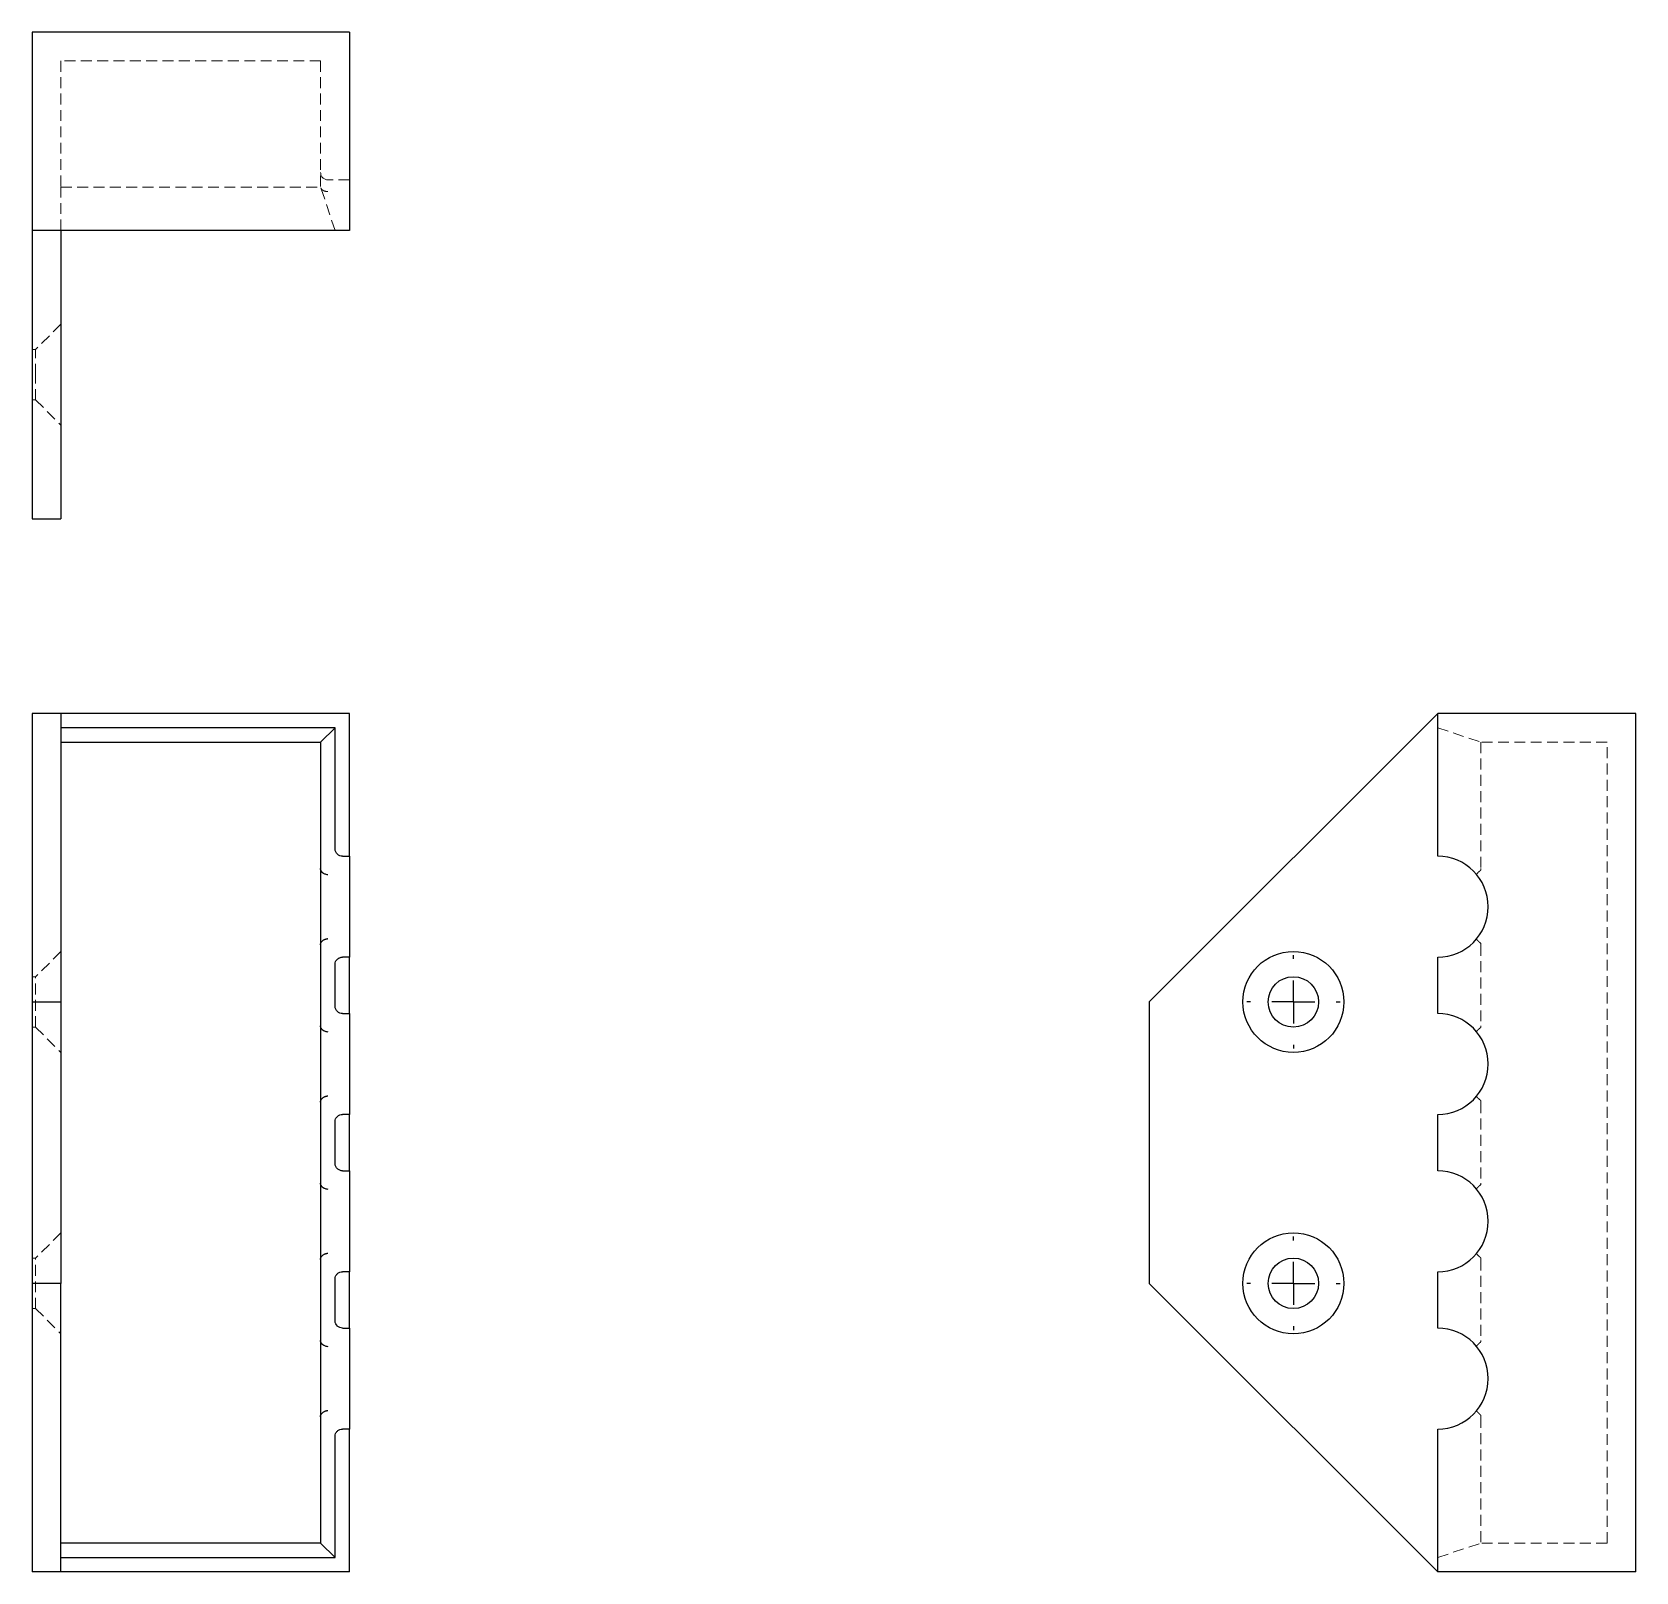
# Model space of a CAD drawing. Header units: millimetres. Extents: x 65 to 251, y 7 to 186.
import ezdxf

# ---------------------------------------------------------------- set-up
doc = ezdxf.new("R2010")
doc.units = ezdxf.units.MM
doc.linetypes.add('HIDDEN', pattern=[1.905, 1.27, -0.635])
doc.layers.add('10', color=7, linetype='Continuous')

# ---------------------------------------------------------------- blocks, each defined once
blk = doc.blocks.new('SW_CENTERMARKSYMBOL_0')
at = {"layer": '10', "color": 0}
for p, q in [((0, 5), (0, 5.44)), ((0, 0), (0, 2.5)), ((-5, 0), (-5.44, 0)), ((0, 0), (-2.5, 0)), ((0, 0), (0, -2.5)), ((0, 0), (2.5, 0)), ((5, 0), (5.44, 0)), ((0, -5), (0, -5.44))]:
    blk.add_line(p, q, dxfattribs=at)
blk = doc.blocks.new('SW_CENTERMARKSYMBOL_1')
at = {"layer": '10', "color": 0}
for p, q in [((0, 5), (0, 5.44)), ((0, 0), (0, 2.5)), ((-5, 0), (-5.44, 0)), ((0, 0), (-2.5, 0)), ((0, 0), (0, -2.5)), ((0, 0), (2.5, 0)), ((5, 0), (5.44, 0)), ((0, -5), (0, -5.44))]:
    blk.add_line(p, q, dxfattribs=at)

msp = doc.modelspace()

# ---------------------------------------------------------------- linework, layer by layer
at = {"color": 7, "linetype": 'Continuous', "lineweight": 25}
for p, q in [((64.51, 186.35), (64.51, 163.26)), ((101.49, 186.35), (64.51, 186.35)), ((101.49, 186.35), (101.49, 163.26)), ((67.87, 163.26), (64.51, 163.26)), ((64.51, 163.26), (64.51, 129.65)), ((101.49, 163.26), (67.87, 163.26)), ((67.87, 163.26), (67.87, 129.65)), ((64.51, 129.65), (67.87, 129.65)), ((67.87, 107), (64.51, 107)), ((64.51, 107), (64.51, 73.39)), ((67.87, 107), (67.87, 73.39)), ((101.49, 107), (67.87, 107)), ((101.49, 90.36), (101.49, 107)), ((228.26, 107), (194.65, 73.39)), ((251.35, 107), (228.26, 107)), ((228.26, 90.36), (228.26, 107)), ((251.35, 7), (251.35, 107)), ((99.81, 105.32), (67.87, 105.32)), ((99.81, 105.32), (98.13, 103.64)), ((99.81, 91.2), (99.81, 105.32)), ((67.87, 103.64), (98.13, 103.64)), ((98.13, 103.64), (98.13, 88.93)), ((100.69, 90.36), (101.49, 90.36)), ((101.49, 90.36), (101.49, 78.6)), ((98.13, 88.93), (98.13, 80.03)), ((98.13, 80.03), (98.13, 70.61)), ((101.49, 78.6), (100.69, 78.6)), ((101.49, 72.04), (101.49, 78.6)), ((228.26, 72.04), (228.26, 78.6)), ((99.81, 72.88), (99.81, 77.76)), ((64.51, 73.39), (64.51, 40.61)), ((64.51, 73.39), (67.87, 73.39)), ((67.87, 73.39), (67.87, 40.61)), ((194.65, 73.39), (194.65, 40.61)), ((100.69, 72.04), (101.49, 72.04)), ((101.49, 72.04), (101.49, 60.28)), ((98.13, 70.61), (98.13, 61.71)), ((98.13, 61.71), (98.13, 52.29)), ((101.49, 60.28), (100.69, 60.28)), ((101.49, 53.72), (101.49, 60.28)), ((228.26, 53.72), (228.26, 60.28)), ((99.81, 54.56), (99.81, 59.44)), ((100.69, 53.72), (101.49, 53.72)), ((101.49, 53.72), (101.49, 41.96)), ((98.13, 52.29), (98.13, 43.39)), ((98.13, 43.39), (98.13, 33.97)), ((99.81, 36.24), (99.81, 41.12)), ((101.49, 41.96), (100.69, 41.96)), ((101.49, 35.4), (101.49, 41.96)), ((228.26, 35.4), (228.26, 41.96)), ((67.87, 40.61), (64.51, 40.61)), ((64.51, 40.61), (64.51, 7)), ((67.87, 7), (67.87, 40.61)), ((228.26, 7), (194.65, 40.61)), ((98.13, 33.97), (98.13, 25.07)), ((100.69, 35.4), (101.49, 35.4)), ((101.49, 35.4), (101.49, 23.64)), ((98.13, 25.07), (98.13, 10.36)), ((99.81, 8.68), (99.81, 22.8)), ((101.49, 23.64), (100.69, 23.64)), ((101.49, 7), (101.49, 23.64)), ((228.26, 7), (228.26, 23.64)), ((98.13, 10.36), (67.87, 10.36)), ((99.81, 8.68), (98.13, 10.36)), ((67.87, 8.68), (99.81, 8.68)), ((67.87, 7), (64.51, 7)), ((101.49, 7), (67.87, 7)), ((251.35, 7), (228.26, 7))]:
    msp.add_line(p, q, dxfattribs=at)
at = {"color": 7, "linetype": 'HIDDEN', "lineweight": 18}
for p, q in [((98.13, 182.99), (67.87, 182.99)), ((67.87, 182.99), (67.87, 168.3)), ((98.13, 182.99), (98.13, 168.3)), ((67.87, 163.26), (67.87, 168.3)), ((67.87, 168.3), (98.13, 168.3)), ((99.81, 163.26), (98.13, 168.3)), ((101.49, 169.14), (98.97, 169.14)), ((67.87, 152.34), (64.93, 149.39)), ((64.93, 149.39), (64.51, 149.39)), ((64.93, 146.45), (64.93, 149.39)), ((64.93, 143.51), (64.93, 146.45)), ((64.51, 143.51), (64.93, 143.51)), ((64.93, 143.51), (67.87, 140.57)), ((228.26, 105.32), (233.3, 103.64)), ((233.3, 103.64), (233.3, 88.93)), ((247.99, 103.64), (233.3, 103.64)), ((247.99, 10.36), (247.99, 103.64)), ((67.87, 79.27), (64.93, 76.33)), ((233.3, 80.03), (233.3, 70.61)), ((64.93, 76.33), (64.51, 76.33)), ((64.93, 70.45), (64.93, 76.33)), ((64.51, 70.45), (64.93, 70.45)), ((64.93, 70.45), (67.87, 67.5)), ((233.3, 61.71), (233.3, 52.29)), ((67.87, 46.5), (64.93, 43.55)), ((64.93, 43.55), (64.51, 43.55)), ((64.93, 37.67), (64.93, 43.55)), ((233.3, 43.39), (233.3, 33.97)), ((64.51, 37.67), (64.93, 37.67)), ((64.93, 37.67), (67.87, 34.73)), ((233.3, 25.07), (233.3, 10.36)), ((228.26, 8.68), (233.3, 10.36)), ((247.99, 10.36), (233.3, 10.36))]:
    msp.add_line(p, q, dxfattribs=at)
at = {"color": 7, "linetype": 'Continuous', "lineweight": 25}
for centre, radius in [((211.45, 73.39), 5.88), ((211.45, 73.39), 2.94), ((211.45, 40.61), 5.88), ((211.45, 40.61), 2.94)]:
    msp.add_circle(centre, radius, dxfattribs=at)
at = {"color": 7, "linetype": 'HIDDEN', "lineweight": 18}
msp.add_arc((98.97, 169.98), 0.84, 180, 270, dxfattribs=at)
at = {"color": 7, "linetype": 'Continuous', "lineweight": 25}
for centre in [(228.26, 84.48), (228.26, 66.16), (228.26, 47.84), (228.26, 29.52)]:
    msp.add_arc(centre, 5.88, 270, 90, dxfattribs=at)
at = {"color": 7, "linetype": 'HIDDEN', "lineweight": 18}
for points, knots in [([(98.15, 168.23), (98.16, 168.2), (98.18, 168.16), (98.21, 168.1), (98.26, 168.04), (98.31, 167.98), (98.38, 167.94), (98.46, 167.88), (98.59, 167.83), (98.76, 167.79), (98.89, 167.79), (98.97, 167.79)], [0, 0, 0, 0, 0.081823, 0.164246, 0.247288, 0.330926, 0.415135, 0.499922, 0.636854, 0.8036, 1, 1, 1, 1]), ([(233.23, 88.7), (233.2, 88.68), (233.16, 88.64), (233.1, 88.59), (233.04, 88.53), (232.98, 88.48), (232.94, 88.43), (232.88, 88.37), (232.83, 88.32), (232.79, 88.26), (232.79, 88.24), (232.79, 88.23)], [0, 0, 0, 0, 0.081823, 0.164246, 0.247288, 0.330926, 0.415135, 0.499922, 0.636854, 0.8036, 1, 1, 1, 1]), ([(233.23, 88.7), (233.26, 88.73), (233.28, 88.76), (233.3, 88.84), (233.3, 88.88), (233.3, 88.93)], [0, 0, 0, 0, 0.5, 0.5, 1, 1, 1, 1]), ([(232.79, 80.73), (232.79, 80.72), (232.79, 80.72), (232.79, 80.7), (232.8, 80.69), (232.82, 80.67), (232.83, 80.64), (232.85, 80.62), (232.87, 80.6), (232.91, 80.56), (232.96, 80.51), (233.04, 80.43), (233.13, 80.34), (233.19, 80.29), (233.23, 80.26)], [0, 0, 0, 0, 0.077263, 0.150335, 0.219228, 0.283929, 0.344424, 0.40071, 0.452794, 0.500695, 0.627478, 0.752992, 0.877178, 1, 1, 1, 1]), ([(233.3, 80.03), (233.3, 80.07), (233.3, 80.12), (233.28, 80.19), (233.26, 80.23), (233.23, 80.26)], [0, 0, 0, 0, 0.5, 0.5, 1, 1, 1, 1]), ([(233.23, 70.38), (233.2, 70.36), (233.16, 70.32), (233.1, 70.27), (233.04, 70.21), (232.98, 70.16), (232.94, 70.11), (232.88, 70.06), (232.83, 70), (232.79, 69.94), (232.79, 69.92), (232.79, 69.91)], [0, 0, 0, 0, 0.081823, 0.164246, 0.247289, 0.330927, 0.415136, 0.499922, 0.636853, 0.803599, 1, 1, 1, 1]), ([(233.23, 70.38), (233.26, 70.41), (233.28, 70.45), (233.3, 70.52), (233.3, 70.57), (233.3, 70.61)], [0, 0, 0, 0, 0.5, 0.5, 1, 1, 1, 1]), ([(232.79, 62.41), (232.79, 62.41), (232.79, 62.4), (232.79, 62.39), (232.8, 62.37), (232.82, 62.35), (232.83, 62.32), (232.85, 62.3), (232.87, 62.28), (232.91, 62.24), (232.96, 62.19), (233.04, 62.11), (233.13, 62.03), (233.19, 61.97), (233.23, 61.94)], [0, 0, 0, 0, 0.077263, 0.150336, 0.21923, 0.283931, 0.344426, 0.400711, 0.452795, 0.500695, 0.627477, 0.752991, 0.877178, 1, 1, 1, 1]), ([(233.3, 61.71), (233.3, 61.75), (233.3, 61.8), (233.28, 61.87), (233.26, 61.91), (233.23, 61.94)], [0, 0, 0, 0, 0.5, 0.5, 1, 1, 1, 1]), ([(233.23, 52.06), (233.2, 52.04), (233.16, 52), (233.1, 51.95), (233.04, 51.89), (232.98, 51.84), (232.94, 51.79), (232.88, 51.74), (232.83, 51.68), (232.79, 51.62), (232.79, 51.6), (232.79, 51.59)], [0, 0, 0, 0, 0.081823, 0.164247, 0.24729, 0.330929, 0.415137, 0.499922, 0.636851, 0.803599, 1, 1, 1, 1]), ([(233.23, 52.06), (233.26, 52.09), (233.28, 52.13), (233.3, 52.2), (233.3, 52.25), (233.3, 52.29)], [0, 0, 0, 0, 0.5, 0.5, 1, 1, 1, 1]), ([(232.79, 44.09), (232.79, 44.09), (232.79, 44.08), (232.79, 44.07), (232.8, 44.05), (232.82, 44.03), (232.83, 44.01), (232.85, 43.98), (232.87, 43.96), (232.91, 43.92), (232.96, 43.87), (233.04, 43.79), (233.13, 43.71), (233.19, 43.65), (233.23, 43.62)], [0, 0, 0, 0, 0.0772628, 0.1503355, 0.2192287, 0.2839297, 0.3444248, 0.4007104, 0.4527945, 0.5006948, 0.6274778, 0.7529916, 0.8771781, 1, 1, 1, 1]), ([(233.3, 43.39), (233.3, 43.43), (233.3, 43.48), (233.28, 43.55), (233.26, 43.59), (233.23, 43.62)], [0, 0, 0, 0, 0.5, 0.5, 1, 1, 1, 1]), ([(233.23, 33.74), (233.2, 33.72), (233.16, 33.68), (233.1, 33.63), (233.04, 33.57), (232.98, 33.52), (232.94, 33.47), (232.88, 33.42), (232.83, 33.36), (232.79, 33.3), (232.79, 33.28), (232.79, 33.27)], [0, 0, 0, 0, 0.081823, 0.164246, 0.247288, 0.330927, 0.415136, 0.499922, 0.636853, 0.8036, 1, 1, 1, 1]), ([(233.23, 33.74), (233.26, 33.77), (233.28, 33.81), (233.3, 33.88), (233.3, 33.93), (233.3, 33.97)], [0, 0, 0, 0, 0.5, 0.5, 1, 1, 1, 1]), ([(232.79, 25.77), (232.79, 25.77), (232.79, 25.76), (232.79, 25.75), (232.8, 25.73), (232.82, 25.71), (232.83, 25.69), (232.85, 25.66), (232.87, 25.64), (232.91, 25.6), (232.96, 25.55), (233.04, 25.47), (233.13, 25.39), (233.19, 25.33), (233.23, 25.3)], [0, 0, 0, 0, 0.077263, 0.150335, 0.219228, 0.283928, 0.344424, 0.400709, 0.452794, 0.500695, 0.627479, 0.752993, 0.877178, 1, 1, 1, 1]), ([(233.3, 25.07), (233.3, 25.12), (233.3, 25.16), (233.28, 25.24), (233.26, 25.27), (233.23, 25.3)], [0, 0, 0, 0, 0.5, 0.5, 1, 1, 1, 1])]:
    msp.add_open_spline(points, degree=3, knots=knots, dxfattribs=at)
at = {"color": 7, "linetype": 'Continuous', "lineweight": 25}
for points, knots in [([(100.69, 90.36), (100.58, 90.36), (100.47, 90.38), (100.26, 90.46), (100.16, 90.52), (99.91, 90.75), (99.81, 90.97), (99.81, 91.2)], [0, 0, 0, 0, 0.25, 0.25, 0.5, 0.5, 1, 1, 1, 1]), ([(98.15, 88.7), (98.14, 88.73), (98.13, 88.76), (98.13, 88.84), (98.13, 88.88), (98.13, 88.93)], [0, 0, 0, 0, 0.5, 0.5, 1, 1, 1, 1]), ([(98.15, 88.7), (98.16, 88.68), (98.18, 88.64), (98.21, 88.59), (98.26, 88.53), (98.31, 88.48), (98.38, 88.43), (98.46, 88.37), (98.59, 88.32), (98.76, 88.26), (98.89, 88.24), (98.97, 88.23)], [0, 0, 0, 0, 0.081823, 0.164246, 0.247288, 0.330926, 0.415135, 0.499922, 0.636854, 0.8036, 1, 1, 1, 1]), ([(98.97, 80.73), (98.94, 80.72), (98.88, 80.72), (98.8, 80.7), (98.73, 80.69), (98.66, 80.67), (98.6, 80.64), (98.54, 80.62), (98.49, 80.6), (98.43, 80.56), (98.34, 80.51), (98.26, 80.43), (98.19, 80.34), (98.16, 80.29), (98.15, 80.26)], [0, 0, 0, 0, 0.077263, 0.150335, 0.219228, 0.283929, 0.344424, 0.40071, 0.452794, 0.500695, 0.627478, 0.752992, 0.877178, 1, 1, 1, 1]), ([(98.13, 80.03), (98.13, 80.07), (98.13, 80.12), (98.13, 80.19), (98.14, 80.23), (98.15, 80.26)], [0, 0, 0, 0, 0.5, 0.5, 1, 1, 1, 1]), ([(99.81, 77.76), (99.81, 77.88), (99.83, 77.99), (99.92, 78.19), (99.99, 78.29), (100.16, 78.44), (100.26, 78.5), (100.47, 78.58), (100.58, 78.6), (100.69, 78.6)], [0, 0, 0, 0, 0.25, 0.25, 0.5, 0.5, 0.75, 0.75, 1, 1, 1, 1]), ([(100.69, 72.04), (100.58, 72.04), (100.47, 72.06), (100.26, 72.14), (100.16, 72.2), (99.91, 72.43), (99.81, 72.65), (99.81, 72.88)], [0, 0, 0, 0, 0.25, 0.25, 0.5, 0.5, 1, 1, 1, 1]), ([(98.15, 70.38), (98.14, 70.41), (98.13, 70.45), (98.13, 70.52), (98.13, 70.57), (98.13, 70.61)], [0, 0, 0, 0, 0.5, 0.5, 1, 1, 1, 1]), ([(98.15, 70.38), (98.16, 70.36), (98.18, 70.32), (98.21, 70.27), (98.26, 70.21), (98.31, 70.16), (98.38, 70.11), (98.46, 70.06), (98.59, 70), (98.76, 69.94), (98.89, 69.92), (98.97, 69.91)], [0, 0, 0, 0, 0.081823, 0.164246, 0.247289, 0.330927, 0.415136, 0.499922, 0.636853, 0.803599, 1, 1, 1, 1]), ([(98.13, 61.71), (98.13, 61.75), (98.13, 61.8), (98.13, 61.87), (98.14, 61.91), (98.15, 61.94)], [0, 0, 0, 0, 0.5, 0.5, 1, 1, 1, 1]), ([(98.97, 62.41), (98.94, 62.41), (98.88, 62.4), (98.8, 62.39), (98.73, 62.37), (98.66, 62.35), (98.6, 62.32), (98.54, 62.3), (98.49, 62.28), (98.43, 62.24), (98.34, 62.19), (98.26, 62.11), (98.19, 62.03), (98.16, 61.97), (98.15, 61.94)], [0, 0, 0, 0, 0.077263, 0.150336, 0.21923, 0.283931, 0.344426, 0.400711, 0.452795, 0.500695, 0.627477, 0.752991, 0.877178, 1, 1, 1, 1]), ([(99.81, 59.44), (99.81, 59.56), (99.83, 59.67), (99.92, 59.87), (99.99, 59.97), (100.16, 60.12), (100.26, 60.18), (100.47, 60.26), (100.58, 60.28), (100.69, 60.28)], [0, 0, 0, 0, 0.25, 0.25, 0.5, 0.5, 0.75, 0.75, 1, 1, 1, 1]), ([(100.69, 53.72), (100.58, 53.72), (100.47, 53.74), (100.26, 53.82), (100.16, 53.88), (99.91, 54.11), (99.81, 54.33), (99.81, 54.56)], [0, 0, 0, 0, 0.25, 0.25, 0.5, 0.5, 1, 1, 1, 1]), ([(98.15, 52.06), (98.14, 52.09), (98.13, 52.13), (98.13, 52.2), (98.13, 52.25), (98.13, 52.29)], [0, 0, 0, 0, 0.5, 0.5, 1, 1, 1, 1]), ([(98.15, 52.06), (98.16, 52.04), (98.18, 52), (98.21, 51.95), (98.26, 51.89), (98.31, 51.84), (98.38, 51.79), (98.46, 51.74), (98.59, 51.68), (98.76, 51.62), (98.89, 51.6), (98.97, 51.59)], [0, 0, 0, 0, 0.081823, 0.164247, 0.24729, 0.330929, 0.415137, 0.499922, 0.636851, 0.803599, 1, 1, 1, 1]), ([(98.13, 43.39), (98.13, 43.43), (98.13, 43.48), (98.13, 43.55), (98.14, 43.59), (98.15, 43.62)], [0, 0, 0, 0, 0.5, 0.5, 1, 1, 1, 1]), ([(98.97, 44.09), (98.94, 44.09), (98.88, 44.08), (98.8, 44.07), (98.73, 44.05), (98.66, 44.03), (98.6, 44.01), (98.54, 43.98), (98.49, 43.96), (98.43, 43.92), (98.34, 43.87), (98.26, 43.79), (98.19, 43.71), (98.16, 43.65), (98.15, 43.62)], [0, 0, 0, 0, 0.0772628, 0.1503355, 0.2192287, 0.2839297, 0.3444248, 0.4007104, 0.4527945, 0.5006948, 0.6274778, 0.7529916, 0.8771781, 1, 1, 1, 1]), ([(99.81, 41.12), (99.81, 41.24), (99.83, 41.35), (99.92, 41.55), (99.99, 41.65), (100.16, 41.8), (100.26, 41.86), (100.47, 41.94), (100.58, 41.96), (100.69, 41.96)], [0, 0, 0, 0, 0.25, 0.25, 0.5, 0.5, 0.75, 0.75, 1, 1, 1, 1]), ([(100.69, 35.4), (100.58, 35.4), (100.47, 35.42), (100.26, 35.5), (100.16, 35.56), (99.91, 35.79), (99.81, 36.01), (99.81, 36.24)], [0, 0, 0, 0, 0.25, 0.25, 0.5, 0.5, 1, 1, 1, 1]), ([(98.15, 33.74), (98.14, 33.77), (98.13, 33.81), (98.13, 33.88), (98.13, 33.93), (98.13, 33.97)], [0, 0, 0, 0, 0.5, 0.5, 1, 1, 1, 1]), ([(98.15, 33.74), (98.16, 33.72), (98.18, 33.68), (98.21, 33.63), (98.26, 33.57), (98.31, 33.52), (98.38, 33.47), (98.46, 33.42), (98.59, 33.36), (98.76, 33.3), (98.89, 33.28), (98.97, 33.27)], [0, 0, 0, 0, 0.081823, 0.164246, 0.247288, 0.330927, 0.415136, 0.499922, 0.636853, 0.8036, 1, 1, 1, 1]), ([(98.13, 25.07), (98.13, 25.12), (98.13, 25.16), (98.13, 25.24), (98.14, 25.27), (98.15, 25.3)], [0, 0, 0, 0, 0.5, 0.5, 1, 1, 1, 1]), ([(98.97, 25.77), (98.94, 25.77), (98.88, 25.76), (98.8, 25.75), (98.73, 25.73), (98.66, 25.71), (98.6, 25.69), (98.54, 25.66), (98.49, 25.64), (98.43, 25.6), (98.34, 25.55), (98.26, 25.47), (98.19, 25.39), (98.16, 25.33), (98.15, 25.3)], [0, 0, 0, 0, 0.077263, 0.150335, 0.219228, 0.283928, 0.344424, 0.400709, 0.452794, 0.500695, 0.627479, 0.752993, 0.877178, 1, 1, 1, 1]), ([(99.81, 22.8), (99.81, 22.92), (99.83, 23.03), (99.92, 23.23), (99.99, 23.33), (100.16, 23.48), (100.26, 23.54), (100.47, 23.62), (100.58, 23.64), (100.69, 23.64)], [0, 0, 0, 0, 0.25, 0.25, 0.5, 0.5, 0.75, 0.75, 1, 1, 1, 1])]:
    msp.add_open_spline(points, degree=3, knots=knots, dxfattribs=at)

# ---------------------------------------------------------------- block references
at = {"layer": '10'}
for name, p in [('SW_CENTERMARKSYMBOL_1', (211.45, 73.39)), ('SW_CENTERMARKSYMBOL_0', (211.45, 40.61))]:
    msp.add_blockref(name, p, dxfattribs=at)

doc.saveas('drawing.dxf')
